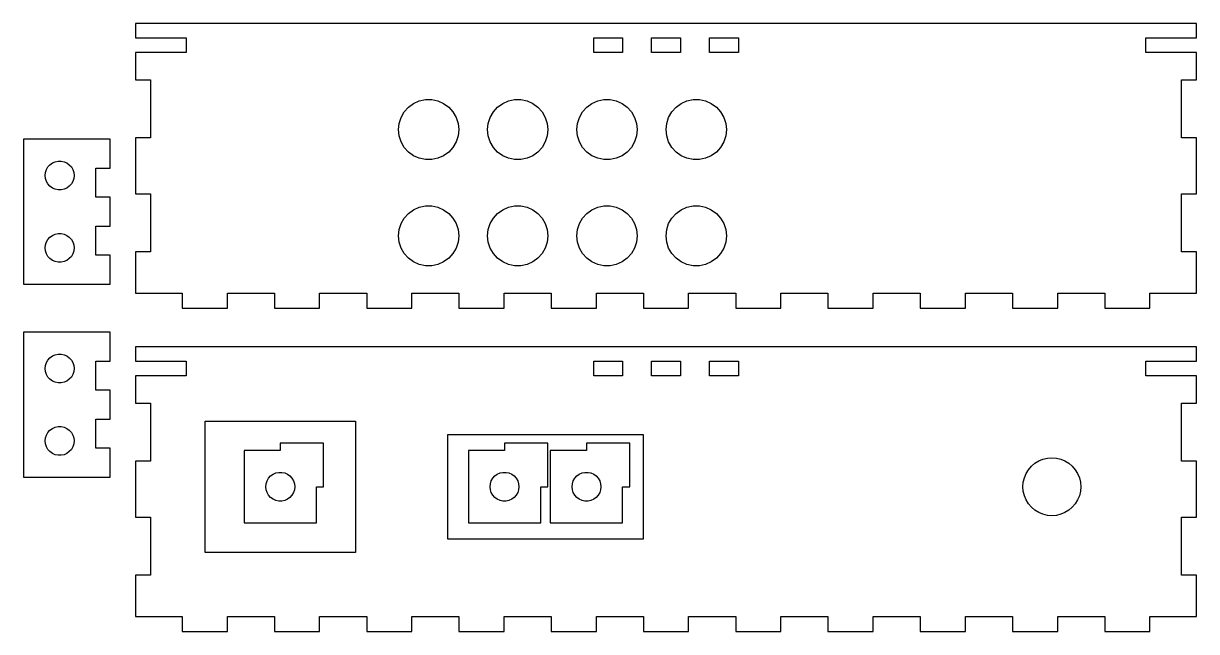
# Model space of a CAD drawing. Header units: metres. Extents: x -140 to 392, y -245 to 111.
# Drawn here: x 136.5 to 379.8, y -244.8 to -118.8 of the extents above; entities that cross this region are included whole.
import ezdxf

# ---------------------------------------------------------------- set-up
doc = ezdxf.new("R2010")
doc.units = ezdxf.units.M

msp = doc.modelspace()

# ---------------------------------------------------------------- linework, layer by layer
for p, q in [((379.75, -118.75), (159.75, -118.75)), ((159.75, -118.75), (159.75, -121.75)), ((379.75, -121.75), (379.75, -118.75)), ((159.75, -121.75), (170.25, -121.75)), ((170.25, -121.75), (170.25, -124.75)), ((254.75, -124.75), (254.75, -121.75)), ((254.75, -121.75), (260.75, -121.75)), ((260.75, -121.75), (260.75, -124.75)), ((266.75, -124.75), (266.75, -121.75)), ((266.75, -121.75), (272.75, -121.75)), ((272.75, -121.75), (272.75, -124.75)), ((278.75, -124.75), (278.75, -121.75)), ((278.75, -121.75), (284.75, -121.75)), ((284.75, -121.75), (284.75, -124.75)), ((369.25, -124.75), (369.25, -121.75)), ((369.25, -121.75), (379.75, -121.75)), ((170.25, -124.75), (159.75, -124.75)), ((159.75, -124.75), (159.75, -130.45)), ((260.75, -124.75), (254.75, -124.75)), ((272.75, -124.75), (266.75, -124.75)), ((284.75, -124.75), (278.75, -124.75)), ((379.75, -124.75), (369.25, -124.75)), ((379.75, -130.45), (379.75, -124.75)), ((159.75, -130.45), (162.85, -130.45)), ((162.85, -130.45), (162.85, -142.45)), ((376.65, -142.45), (376.65, -130.45)), ((376.65, -130.45), (379.75, -130.45)), ((215.444, -137.076), (216.318, -136.105)), ((216.318, -136.105), (217.375, -135.337)), ((217.375, -135.337), (218.569, -134.806)), ((218.569, -134.806), (219.847, -134.534)), ((219.847, -134.534), (221.153, -134.534)), ((221.153, -134.534), (222.431, -134.806)), ((222.431, -134.806), (223.625, -135.337)), ((223.625, -135.337), (224.682, -136.105)), ((224.682, -136.105), (225.556, -137.076)), ((233.944, -137.076), (234.818, -136.105)), ((234.818, -136.105), (235.875, -135.337)), ((235.875, -135.337), (237.069, -134.806)), ((237.069, -134.806), (238.347, -134.534)), ((238.347, -134.534), (239.653, -134.534)), ((239.653, -134.534), (240.931, -134.806)), ((240.931, -134.806), (242.125, -135.337)), ((242.125, -135.337), (243.182, -136.105)), ((243.182, -136.105), (244.056, -137.076)), ((252.444, -137.076), (253.318, -136.105)), ((253.318, -136.105), (254.375, -135.337)), ((254.375, -135.337), (255.569, -134.806)), ((255.569, -134.806), (256.847, -134.534)), ((256.847, -134.534), (258.153, -134.534)), ((258.153, -134.534), (259.431, -134.806)), ((259.431, -134.806), (260.625, -135.337)), ((260.625, -135.337), (261.682, -136.105)), ((261.682, -136.105), (262.556, -137.076)), ((270.944, -137.076), (271.818, -136.105)), ((271.818, -136.105), (272.875, -135.337)), ((272.875, -135.337), (274.069, -134.806)), ((274.069, -134.806), (275.347, -134.534)), ((275.347, -134.534), (276.653, -134.534)), ((276.653, -134.534), (277.931, -134.806)), ((277.931, -134.806), (279.125, -135.337)), ((279.125, -135.337), (280.182, -136.105)), ((280.182, -136.105), (281.056, -137.076)), ((214.387, -139.451), (214.79, -138.208)), ((214.79, -138.208), (215.444, -137.076)), ((225.556, -137.076), (226.21, -138.208)), ((226.21, -138.208), (226.613, -139.451)), ((232.887, -139.451), (233.29, -138.208)), ((233.29, -138.208), (233.944, -137.076)), ((244.056, -137.076), (244.71, -138.208)), ((244.71, -138.208), (245.113, -139.451)), ((251.387, -139.451), (251.79, -138.208)), ((251.79, -138.208), (252.444, -137.076)), ((262.556, -137.076), (263.21, -138.208)), ((263.21, -138.208), (263.613, -139.451)), ((269.887, -139.451), (270.29, -138.208)), ((270.29, -138.208), (270.944, -137.076)), ((281.056, -137.076), (281.71, -138.208)), ((281.71, -138.208), (282.113, -139.451)), ((214.25, -140.75), (214.387, -139.451)), ((214.387, -142.049), (214.25, -140.75)), ((226.613, -139.451), (226.75, -140.75)), ((226.75, -140.75), (226.613, -142.049)), ((232.75, -140.75), (232.887, -139.451)), ((232.887, -142.049), (232.75, -140.75)), ((245.113, -139.451), (245.25, -140.75)), ((245.25, -140.75), (245.113, -142.049)), ((251.25, -140.75), (251.387, -139.451)), ((251.387, -142.049), (251.25, -140.75)), ((263.613, -139.451), (263.75, -140.75)), ((263.75, -140.75), (263.613, -142.049)), ((269.75, -140.75), (269.887, -139.451)), ((269.887, -142.049), (269.75, -140.75)), ((282.113, -139.451), (282.25, -140.75)), ((282.25, -140.75), (282.113, -142.049)), ((154.5, -142.75), (136.5, -142.75)), ((136.5, -142.75), (136.5, -172.75)), ((154.5, -148.75), (154.5, -142.75)), ((162.85, -142.45), (159.75, -142.45)), ((159.75, -142.45), (159.75, -154.05)), ((214.79, -143.292), (214.387, -142.049)), ((215.444, -144.424), (214.79, -143.292)), ((226.21, -143.292), (225.556, -144.424)), ((226.613, -142.049), (226.21, -143.292)), ((233.29, -143.292), (232.887, -142.049)), ((233.944, -144.424), (233.29, -143.292)), ((244.71, -143.292), (244.056, -144.424)), ((245.113, -142.049), (244.71, -143.292)), ((251.79, -143.292), (251.387, -142.049)), ((252.444, -144.424), (251.79, -143.292)), ((263.21, -143.292), (262.556, -144.424)), ((263.613, -142.049), (263.21, -143.292)), ((270.29, -143.292), (269.887, -142.049)), ((270.944, -144.424), (270.29, -143.292)), ((281.71, -143.292), (281.056, -144.424)), ((282.113, -142.049), (281.71, -143.292)), ((379.75, -142.45), (376.65, -142.45)), ((379.75, -154.05), (379.75, -142.45)), ((216.318, -145.395), (215.444, -144.424)), ((217.375, -146.163), (216.318, -145.395)), ((224.682, -145.395), (223.625, -146.163)), ((225.556, -144.424), (224.682, -145.395)), ((234.818, -145.395), (233.944, -144.424)), ((235.875, -146.163), (234.818, -145.395)), ((243.182, -145.395), (242.125, -146.163)), ((244.056, -144.424), (243.182, -145.395)), ((253.318, -145.395), (252.444, -144.424)), ((254.375, -146.163), (253.318, -145.395)), ((261.682, -145.395), (260.625, -146.163)), ((262.556, -144.424), (261.682, -145.395)), ((271.818, -145.395), (270.944, -144.424)), ((272.875, -146.163), (271.818, -145.395)), ((280.182, -145.395), (279.125, -146.163)), ((281.056, -144.424), (280.182, -145.395)), ((141.573, -148.487), (141.993, -148.021)), ((141.993, -148.021), (142.5, -147.652)), ((142.5, -147.652), (143.073, -147.397)), ((143.073, -147.397), (143.686, -147.266)), ((143.686, -147.266), (144.314, -147.266)), ((144.314, -147.266), (144.927, -147.397)), ((144.927, -147.397), (145.5, -147.652)), ((145.5, -147.652), (146.007, -148.021)), ((146.007, -148.021), (146.427, -148.487)), ((218.569, -146.694), (217.375, -146.163)), ((219.847, -146.966), (218.569, -146.694)), ((221.153, -146.966), (219.847, -146.966)), ((222.431, -146.694), (221.153, -146.966)), ((223.625, -146.163), (222.431, -146.694)), ((237.069, -146.694), (235.875, -146.163)), ((238.347, -146.966), (237.069, -146.694)), ((239.653, -146.966), (238.347, -146.966)), ((240.931, -146.694), (239.653, -146.966)), ((242.125, -146.163), (240.931, -146.694)), ((255.569, -146.694), (254.375, -146.163)), ((256.847, -146.966), (255.569, -146.694)), ((258.153, -146.966), (256.847, -146.966)), ((259.431, -146.694), (258.153, -146.966)), ((260.625, -146.163), (259.431, -146.694)), ((274.069, -146.694), (272.875, -146.163)), ((275.347, -146.966), (274.069, -146.694)), ((276.653, -146.966), (275.347, -146.966)), ((277.931, -146.694), (276.653, -146.966)), ((279.125, -146.163), (277.931, -146.694)), ((141, -150.25), (141.066, -149.626)), ((141.066, -150.874), (141, -150.25)), ((141.066, -149.626), (141.259, -149.03)), ((141.259, -149.03), (141.573, -148.487)), ((146.427, -148.487), (146.741, -149.03)), ((146.741, -149.03), (146.934, -149.626)), ((146.934, -149.626), (147, -150.25)), ((147, -150.25), (146.934, -150.874)), ((151.5, -154.75), (151.5, -148.75)), ((151.5, -148.75), (154.5, -148.75)), ((141.259, -151.47), (141.066, -150.874)), ((141.573, -152.013), (141.259, -151.47)), ((141.993, -152.479), (141.573, -152.013)), ((142.5, -152.848), (141.993, -152.479)), ((143.073, -153.103), (142.5, -152.848)), ((143.686, -153.234), (143.073, -153.103)), ((144.314, -153.234), (143.686, -153.234)), ((144.927, -153.103), (144.314, -153.234)), ((145.5, -152.848), (144.927, -153.103)), ((146.007, -152.479), (145.5, -152.848)), ((146.427, -152.013), (146.007, -152.479)), ((146.741, -151.47), (146.427, -152.013)), ((146.934, -150.874), (146.741, -151.47)), ((154.5, -154.75), (151.5, -154.75)), ((154.5, -160.75), (154.5, -154.75)), ((159.75, -154.05), (162.85, -154.05)), ((162.85, -154.05), (162.85, -166.05)), ((376.65, -166.05), (376.65, -154.05)), ((376.65, -154.05), (379.75, -154.05)), ((215.444, -159.076), (216.318, -158.105)), ((216.318, -158.105), (217.375, -157.337)), ((217.375, -157.337), (218.569, -156.806)), ((218.569, -156.806), (219.847, -156.534)), ((219.847, -156.534), (221.153, -156.534)), ((221.153, -156.534), (222.431, -156.806)), ((222.431, -156.806), (223.625, -157.337)), ((223.625, -157.337), (224.682, -158.105)), ((224.682, -158.105), (225.556, -159.076)), ((233.944, -159.076), (234.818, -158.105)), ((234.818, -158.105), (235.875, -157.337)), ((235.875, -157.337), (237.069, -156.806)), ((237.069, -156.806), (238.347, -156.534)), ((238.347, -156.534), (239.653, -156.534)), ((239.653, -156.534), (240.931, -156.806)), ((240.931, -156.806), (242.125, -157.337)), ((242.125, -157.337), (243.182, -158.105)), ((243.182, -158.105), (244.056, -159.076)), ((252.444, -159.076), (253.318, -158.105)), ((253.318, -158.105), (254.375, -157.337)), ((254.375, -157.337), (255.569, -156.806)), ((255.569, -156.806), (256.847, -156.534)), ((256.847, -156.534), (258.153, -156.534)), ((258.153, -156.534), (259.431, -156.806)), ((259.431, -156.806), (260.625, -157.337)), ((260.625, -157.337), (261.682, -158.105)), ((261.682, -158.105), (262.556, -159.076)), ((270.944, -159.076), (271.818, -158.105)), ((271.818, -158.105), (272.875, -157.337)), ((272.875, -157.337), (274.069, -156.806)), ((274.069, -156.806), (275.347, -156.534)), ((275.347, -156.534), (276.653, -156.534)), ((276.653, -156.534), (277.931, -156.806)), ((277.931, -156.806), (279.125, -157.337)), ((279.125, -157.337), (280.182, -158.105)), ((280.182, -158.105), (281.056, -159.076)), ((214.387, -161.451), (214.79, -160.208)), ((214.79, -160.208), (215.444, -159.076)), ((225.556, -159.076), (226.21, -160.208)), ((226.21, -160.208), (226.613, -161.451)), ((232.887, -161.451), (233.29, -160.208)), ((233.29, -160.208), (233.944, -159.076)), ((244.056, -159.076), (244.71, -160.208)), ((244.71, -160.208), (245.113, -161.451)), ((251.387, -161.451), (251.79, -160.208)), ((251.79, -160.208), (252.444, -159.076)), ((262.556, -159.076), (263.21, -160.208)), ((263.21, -160.208), (263.613, -161.451)), ((269.887, -161.451), (270.29, -160.208)), ((270.29, -160.208), (270.944, -159.076)), ((281.056, -159.076), (281.71, -160.208)), ((281.71, -160.208), (282.113, -161.451)), ((141.993, -163.021), (142.5, -162.652)), ((142.5, -162.652), (143.073, -162.397)), ((143.073, -162.397), (143.686, -162.266)), ((143.686, -162.266), (144.314, -162.266)), ((144.314, -162.266), (144.927, -162.397)), ((144.927, -162.397), (145.5, -162.652)), ((145.5, -162.652), (146.007, -163.021)), ((151.5, -166.75), (151.5, -160.75)), ((151.5, -160.75), (154.5, -160.75)), ((214.25, -162.75), (214.387, -161.451)), ((214.387, -164.049), (214.25, -162.75)), ((226.613, -161.451), (226.75, -162.75)), ((226.75, -162.75), (226.613, -164.049)), ((232.75, -162.75), (232.887, -161.451)), ((232.887, -164.049), (232.75, -162.75)), ((245.113, -161.451), (245.25, -162.75)), ((245.25, -162.75), (245.113, -164.049)), ((251.25, -162.75), (251.387, -161.451)), ((251.387, -164.049), (251.25, -162.75)), ((263.613, -161.451), (263.75, -162.75)), ((263.75, -162.75), (263.613, -164.049)), ((269.75, -162.75), (269.887, -161.451)), ((269.887, -164.049), (269.75, -162.75)), ((282.113, -161.451), (282.25, -162.75)), ((282.25, -162.75), (282.113, -164.049)), ((141, -165.25), (141.066, -164.626)), ((141.066, -165.874), (141, -165.25)), ((141.066, -164.626), (141.259, -164.03)), ((141.259, -164.03), (141.573, -163.487)), ((141.573, -163.487), (141.993, -163.021)), ((146.007, -163.021), (146.427, -163.487)), ((146.427, -163.487), (146.741, -164.03)), ((146.741, -164.03), (146.934, -164.626)), ((146.934, -164.626), (147, -165.25)), ((147, -165.25), (146.934, -165.874)), ((214.79, -165.292), (214.387, -164.049)), ((215.444, -166.424), (214.79, -165.292)), ((226.21, -165.292), (225.556, -166.424)), ((226.613, -164.049), (226.21, -165.292)), ((233.29, -165.292), (232.887, -164.049)), ((233.944, -166.424), (233.29, -165.292)), ((244.71, -165.292), (244.056, -166.424)), ((245.113, -164.049), (244.71, -165.292)), ((251.79, -165.292), (251.387, -164.049)), ((252.444, -166.424), (251.79, -165.292)), ((263.21, -165.292), (262.556, -166.424)), ((263.613, -164.049), (263.21, -165.292)), ((270.29, -165.292), (269.887, -164.049)), ((270.944, -166.424), (270.29, -165.292)), ((281.71, -165.292), (281.056, -166.424)), ((282.113, -164.049), (281.71, -165.292)), ((141.259, -166.47), (141.066, -165.874)), ((141.573, -167.013), (141.259, -166.47)), ((141.993, -167.479), (141.573, -167.013)), ((142.5, -167.848), (141.993, -167.479)), ((146.007, -167.479), (145.5, -167.848)), ((146.427, -167.013), (146.007, -167.479)), ((146.741, -166.47), (146.427, -167.013)), ((146.934, -165.874), (146.741, -166.47)), ((154.5, -166.75), (151.5, -166.75)), ((154.5, -172.75), (154.5, -166.75)), ((162.85, -166.05), (159.75, -166.05)), ((159.75, -166.05), (159.75, -174.65)), ((216.318, -167.395), (215.444, -166.424)), ((217.375, -168.163), (216.318, -167.395)), ((224.682, -167.395), (223.625, -168.163)), ((225.556, -166.424), (224.682, -167.395)), ((234.818, -167.395), (233.944, -166.424)), ((235.875, -168.163), (234.818, -167.395)), ((243.182, -167.395), (242.125, -168.163)), ((244.056, -166.424), (243.182, -167.395)), ((253.318, -167.395), (252.444, -166.424)), ((254.375, -168.163), (253.318, -167.395)), ((261.682, -167.395), (260.625, -168.163)), ((262.556, -166.424), (261.682, -167.395)), ((271.818, -167.395), (270.944, -166.424)), ((272.875, -168.163), (271.818, -167.395)), ((280.182, -167.395), (279.125, -168.163)), ((281.056, -166.424), (280.182, -167.395)), ((379.75, -166.05), (376.65, -166.05)), ((379.75, -174.65), (379.75, -166.05)), ((143.073, -168.103), (142.5, -167.848)), ((143.686, -168.234), (143.073, -168.103)), ((144.314, -168.234), (143.686, -168.234)), ((144.927, -168.103), (144.314, -168.234)), ((145.5, -167.848), (144.927, -168.103)), ((218.569, -168.694), (217.375, -168.163)), ((219.847, -168.966), (218.569, -168.694)), ((221.153, -168.966), (219.847, -168.966)), ((222.431, -168.694), (221.153, -168.966)), ((223.625, -168.163), (222.431, -168.694)), ((237.069, -168.694), (235.875, -168.163)), ((238.347, -168.966), (237.069, -168.694)), ((239.653, -168.966), (238.347, -168.966)), ((240.931, -168.694), (239.653, -168.966)), ((242.125, -168.163), (240.931, -168.694)), ((255.569, -168.694), (254.375, -168.163)), ((256.847, -168.966), (255.569, -168.694)), ((258.153, -168.966), (256.847, -168.966)), ((259.431, -168.694), (258.153, -168.966)), ((260.625, -168.163), (259.431, -168.694)), ((274.069, -168.694), (272.875, -168.163)), ((275.347, -168.966), (274.069, -168.694)), ((276.653, -168.966), (275.347, -168.966)), ((277.931, -168.694), (276.653, -168.966)), ((279.125, -168.163), (277.931, -168.694)), ((136.5, -172.75), (154.5, -172.75)), ((159.75, -174.65), (169.415, -174.65)), ((169.415, -174.65), (169.415, -177.75)), ((178.78, -174.65), (188.546, -174.65)), ((178.78, -177.75), (178.78, -174.65)), ((188.546, -174.65), (188.546, -177.75)), ((197.911, -177.75), (197.911, -174.65)), ((197.911, -174.65), (207.676, -174.65)), ((207.676, -174.65), (207.676, -177.75)), ((217.041, -177.75), (217.041, -174.65)), ((217.041, -174.65), (226.807, -174.65)), ((226.807, -174.65), (226.807, -177.75)), ((236.172, -177.75), (236.172, -174.65)), ((236.172, -174.65), (245.937, -174.65)), ((245.937, -174.65), (245.937, -177.75)), ((255.302, -177.75), (255.302, -174.65)), ((255.302, -174.65), (265.067, -174.65)), ((265.067, -174.65), (265.067, -177.75)), ((274.433, -177.75), (274.433, -174.65)), ((274.433, -174.65), (284.198, -174.65)), ((284.198, -174.65), (284.198, -177.75)), ((293.563, -177.75), (293.563, -174.65)), ((293.563, -174.65), (303.328, -174.65)), ((303.328, -174.65), (303.328, -177.75)), ((312.693, -177.75), (312.693, -174.65)), ((312.693, -174.65), (322.459, -174.65)), ((322.459, -174.65), (322.459, -177.75)), ((331.824, -177.75), (331.824, -174.65)), ((331.824, -174.65), (341.589, -174.65)), ((341.589, -174.65), (341.589, -177.75)), ((350.954, -177.75), (350.954, -174.65)), ((350.954, -174.65), (360.72, -174.65)), ((360.72, -174.65), (360.72, -177.75)), ((370.085, -177.75), (370.085, -174.65)), ((370.085, -174.65), (379.75, -174.65)), ((169.415, -177.75), (178.78, -177.75)), ((188.546, -177.75), (197.911, -177.75)), ((207.676, -177.75), (217.041, -177.75)), ((226.807, -177.75), (236.172, -177.75)), ((245.937, -177.75), (255.302, -177.75)), ((265.067, -177.75), (274.433, -177.75)), ((284.198, -177.75), (293.563, -177.75)), ((303.328, -177.75), (312.693, -177.75)), ((322.459, -177.75), (331.824, -177.75)), ((341.589, -177.75), (350.954, -177.75)), ((360.72, -177.75), (370.085, -177.75)), ((154.5, -182.75), (136.5, -182.75)), ((136.5, -182.75), (136.5, -212.75)), ((154.5, -188.75), (154.5, -182.75)), ((143.073, -187.397), (143.686, -187.266)), ((143.686, -187.266), (144.314, -187.266)), ((144.314, -187.266), (144.927, -187.397)), ((379.75, -185.75), (159.75, -185.75)), ((159.75, -185.75), (159.75, -188.75)), ((379.75, -188.75), (379.75, -185.75)), ((141, -190.25), (141.066, -189.626)), ((141.066, -189.626), (141.259, -189.03)), ((141.259, -189.03), (141.573, -188.487)), ((141.573, -188.487), (141.993, -188.021)), ((141.993, -188.021), (142.5, -187.652)), ((142.5, -187.652), (143.073, -187.397)), ((144.927, -187.397), (145.5, -187.652)), ((145.5, -187.652), (146.007, -188.021)), ((146.007, -188.021), (146.427, -188.487)), ((146.427, -188.487), (146.741, -189.03)), ((146.741, -189.03), (146.934, -189.626)), ((146.934, -189.626), (147, -190.25)), ((151.5, -194.75), (151.5, -188.75)), ((151.5, -188.75), (154.5, -188.75)), ((159.75, -188.75), (170.25, -188.75)), ((170.25, -188.75), (170.25, -191.75)), ((254.75, -191.75), (254.75, -188.75)), ((254.75, -188.75), (260.75, -188.75)), ((260.75, -188.75), (260.75, -191.75)), ((266.75, -191.75), (266.75, -188.75)), ((266.75, -188.75), (272.75, -188.75)), ((272.75, -188.75), (272.75, -191.75)), ((278.75, -191.75), (278.75, -188.75)), ((278.75, -188.75), (284.75, -188.75)), ((284.75, -188.75), (284.75, -191.75)), ((369.25, -191.75), (369.25, -188.75)), ((369.25, -188.75), (379.75, -188.75)), ((141.066, -190.874), (141, -190.25)), ((141.259, -191.47), (141.066, -190.874)), ((141.573, -192.013), (141.259, -191.47)), ((141.993, -192.479), (141.573, -192.013)), ((146.427, -192.013), (146.007, -192.479)), ((146.741, -191.47), (146.427, -192.013)), ((146.934, -190.874), (146.741, -191.47)), ((147, -190.25), (146.934, -190.874)), ((170.25, -191.75), (159.75, -191.75)), ((159.75, -191.75), (159.75, -197.45)), ((260.75, -191.75), (254.75, -191.75)), ((272.75, -191.75), (266.75, -191.75)), ((284.75, -191.75), (278.75, -191.75)), ((379.75, -191.75), (369.25, -191.75)), ((379.75, -197.45), (379.75, -191.75)), ((142.5, -192.848), (141.993, -192.479)), ((143.073, -193.103), (142.5, -192.848)), ((143.686, -193.234), (143.073, -193.103)), ((144.314, -193.234), (143.686, -193.234)), ((144.927, -193.103), (144.314, -193.234)), ((145.5, -192.848), (144.927, -193.103)), ((146.007, -192.479), (145.5, -192.848)), ((154.5, -194.75), (151.5, -194.75)), ((154.5, -200.75), (154.5, -194.75)), ((159.75, -197.45), (162.85, -197.45)), ((162.85, -197.45), (162.85, -209.45)), ((376.65, -209.45), (376.65, -197.45)), ((376.65, -197.45), (379.75, -197.45)), ((151.5, -206.75), (151.5, -200.75)), ((151.5, -200.75), (154.5, -200.75)), ((174.15, -228.35), (174.15, -201.15)), ((174.15, -201.15), (205.35, -201.15)), ((205.35, -201.15), (205.35, -228.35)), ((141.066, -204.626), (141.259, -204.03)), ((141.259, -204.03), (141.573, -203.487)), ((141.573, -203.487), (141.993, -203.021)), ((141.993, -203.021), (142.5, -202.652)), ((142.5, -202.652), (143.073, -202.397)), ((143.073, -202.397), (143.686, -202.266)), ((143.686, -202.266), (144.314, -202.266)), ((144.314, -202.266), (144.927, -202.397)), ((144.927, -202.397), (145.5, -202.652)), ((145.5, -202.652), (146.007, -203.021)), ((146.007, -203.021), (146.427, -203.487)), ((146.427, -203.487), (146.741, -204.03)), ((146.741, -204.03), (146.934, -204.626)), ((224.5, -225.6), (224.5, -203.9)), ((224.5, -203.9), (265, -203.9)), ((265, -203.9), (265, -225.6)), ((141, -205.25), (141.066, -204.626)), ((141.066, -205.874), (141, -205.25)), ((141.259, -206.47), (141.066, -205.874)), ((141.573, -207.013), (141.259, -206.47)), ((146.741, -206.47), (146.427, -207.013)), ((146.934, -205.874), (146.741, -206.47)), ((146.934, -204.626), (147, -205.25)), ((147, -205.25), (146.934, -205.874)), ((154.5, -206.75), (151.5, -206.75)), ((154.5, -212.75), (154.5, -206.75)), ((198.75, -205.75), (189.75, -205.75)), ((189.75, -205.75), (189.75, -207.25)), ((198.75, -214.75), (198.75, -205.75)), ((245.25, -205.75), (236.25, -205.75)), ((236.25, -205.75), (236.25, -207.25)), ((245.25, -214.75), (245.25, -205.75)), ((262.25, -205.75), (253.25, -205.75)), ((253.25, -205.75), (253.25, -207.25)), ((262.25, -214.75), (262.25, -205.75)), ((141.993, -207.479), (141.573, -207.013)), ((142.5, -207.848), (141.993, -207.479)), ((143.073, -208.103), (142.5, -207.848)), ((143.686, -208.234), (143.073, -208.103)), ((144.314, -208.234), (143.686, -208.234)), ((144.927, -208.103), (144.314, -208.234)), ((145.5, -207.848), (144.927, -208.103)), ((146.007, -207.479), (145.5, -207.848)), ((146.427, -207.013), (146.007, -207.479)), ((189.75, -207.25), (182.25, -207.25)), ((182.25, -207.25), (182.25, -222.25)), ((236.25, -207.25), (228.75, -207.25)), ((228.75, -207.25), (228.75, -222.25)), ((253.25, -207.25), (245.75, -207.25)), ((245.75, -207.25), (245.75, -222.25)), ((347.026, -209.404), (347.896, -209.044)), ((347.896, -209.044), (348.811, -208.824)), ((348.811, -208.824), (349.75, -208.75)), ((349.75, -208.75), (350.689, -208.824)), ((350.689, -208.824), (351.604, -209.044)), ((351.604, -209.044), (352.474, -209.404)), ((162.85, -209.45), (159.75, -209.45)), ((159.75, -209.45), (159.75, -221.05)), ((344.404, -212.026), (344.896, -211.223)), ((344.896, -211.223), (345.507, -210.507)), ((345.507, -210.507), (346.223, -209.896)), ((346.223, -209.896), (347.026, -209.404)), ((352.474, -209.404), (353.277, -209.896)), ((353.277, -209.896), (353.993, -210.507)), ((353.993, -210.507), (354.604, -211.223)), ((354.604, -211.223), (355.096, -212.026)), ((379.75, -209.45), (376.65, -209.45)), ((379.75, -221.05), (379.75, -209.45)), ((136.5, -212.75), (154.5, -212.75)), ((186.816, -214.126), (187.009, -213.53)), ((187.009, -213.53), (187.323, -212.987)), ((187.323, -212.987), (187.743, -212.521)), ((187.743, -212.521), (188.25, -212.152)), ((188.25, -212.152), (188.823, -211.897)), ((188.823, -211.897), (189.436, -211.766)), ((189.436, -211.766), (190.064, -211.766)), ((190.064, -211.766), (190.677, -211.897)), ((190.677, -211.897), (191.25, -212.152)), ((191.25, -212.152), (191.757, -212.521)), ((191.757, -212.521), (192.177, -212.987)), ((192.177, -212.987), (192.491, -213.53)), ((192.491, -213.53), (192.684, -214.126)), ((233.316, -214.126), (233.509, -213.53)), ((233.509, -213.53), (233.823, -212.987)), ((233.823, -212.987), (234.243, -212.521)), ((234.243, -212.521), (234.75, -212.152)), ((234.75, -212.152), (235.323, -211.897)), ((235.323, -211.897), (235.936, -211.766)), ((235.936, -211.766), (236.564, -211.766)), ((236.564, -211.766), (237.177, -211.897)), ((237.177, -211.897), (237.75, -212.152)), ((237.75, -212.152), (238.257, -212.521)), ((238.257, -212.521), (238.677, -212.987)), ((238.677, -212.987), (238.991, -213.53)), ((238.991, -213.53), (239.184, -214.126)), ((250.316, -214.126), (250.509, -213.53)), ((250.509, -213.53), (250.823, -212.987)), ((250.823, -212.987), (251.243, -212.521)), ((251.243, -212.521), (251.75, -212.152)), ((251.75, -212.152), (252.323, -211.897)), ((252.323, -211.897), (252.936, -211.766)), ((252.936, -211.766), (253.564, -211.766)), ((253.564, -211.766), (254.177, -211.897)), ((254.177, -211.897), (254.75, -212.152)), ((254.75, -212.152), (255.257, -212.521)), ((255.257, -212.521), (255.677, -212.987)), ((255.677, -212.987), (255.991, -213.53)), ((255.991, -213.53), (256.184, -214.126)), ((343.75, -214.75), (343.824, -213.811)), ((343.824, -213.811), (344.044, -212.896)), ((344.044, -212.896), (344.404, -212.026)), ((355.096, -212.026), (355.456, -212.896)), ((355.456, -212.896), (355.676, -213.811)), ((355.676, -213.811), (355.75, -214.75)), ((186.75, -214.75), (186.816, -214.126)), ((186.816, -215.374), (186.75, -214.75)), ((187.009, -215.97), (186.816, -215.374)), ((187.323, -216.513), (187.009, -215.97)), ((192.491, -215.97), (192.177, -216.513)), ((192.684, -215.374), (192.491, -215.97)), ((192.684, -214.126), (192.75, -214.75)), ((192.75, -214.75), (192.684, -215.374)), ((197.25, -214.75), (198.75, -214.75)), ((197.25, -222.25), (197.25, -214.75)), ((233.25, -214.75), (233.316, -214.126)), ((233.316, -215.374), (233.25, -214.75)), ((233.509, -215.97), (233.316, -215.374)), ((233.823, -216.513), (233.509, -215.97)), ((238.991, -215.97), (238.677, -216.513)), ((239.184, -215.374), (238.991, -215.97)), ((239.184, -214.126), (239.25, -214.75)), ((239.25, -214.75), (239.184, -215.374)), ((243.75, -214.75), (245.25, -214.75)), ((243.75, -222.25), (243.75, -214.75)), ((250.25, -214.75), (250.316, -214.126)), ((250.316, -215.374), (250.25, -214.75)), ((250.509, -215.97), (250.316, -215.374)), ((250.823, -216.513), (250.509, -215.97)), ((255.991, -215.97), (255.677, -216.513)), ((256.184, -215.374), (255.991, -215.97)), ((256.184, -214.126), (256.25, -214.75)), ((256.25, -214.75), (256.184, -215.374)), ((260.75, -214.75), (262.25, -214.75)), ((260.75, -222.25), (260.75, -214.75)), ((343.824, -215.689), (343.75, -214.75)), ((344.044, -216.604), (343.824, -215.689)), ((355.676, -215.689), (355.456, -216.604)), ((355.75, -214.75), (355.676, -215.689)), ((187.743, -216.979), (187.323, -216.513)), ((188.25, -217.348), (187.743, -216.979)), ((188.823, -217.603), (188.25, -217.348)), ((189.436, -217.734), (188.823, -217.603)), ((190.064, -217.734), (189.436, -217.734)), ((190.677, -217.603), (190.064, -217.734)), ((191.25, -217.348), (190.677, -217.603)), ((191.757, -216.979), (191.25, -217.348)), ((192.177, -216.513), (191.757, -216.979)), ((234.243, -216.979), (233.823, -216.513)), ((234.75, -217.348), (234.243, -216.979)), ((235.323, -217.603), (234.75, -217.348)), ((235.936, -217.734), (235.323, -217.603)), ((236.564, -217.734), (235.936, -217.734)), ((237.177, -217.603), (236.564, -217.734)), ((237.75, -217.348), (237.177, -217.603)), ((238.257, -216.979), (237.75, -217.348)), ((238.677, -216.513), (238.257, -216.979)), ((251.243, -216.979), (250.823, -216.513)), ((251.75, -217.348), (251.243, -216.979)), ((252.323, -217.603), (251.75, -217.348)), ((252.936, -217.734), (252.323, -217.603)), ((253.564, -217.734), (252.936, -217.734)), ((254.177, -217.603), (253.564, -217.734)), ((254.75, -217.348), (254.177, -217.603)), ((255.257, -216.979), (254.75, -217.348)), ((255.677, -216.513), (255.257, -216.979)), ((344.404, -217.474), (344.044, -216.604)), ((344.896, -218.277), (344.404, -217.474)), ((345.507, -218.993), (344.896, -218.277)), ((354.604, -218.277), (353.993, -218.993)), ((355.096, -217.474), (354.604, -218.277)), ((355.456, -216.604), (355.096, -217.474)), ((159.75, -221.05), (162.85, -221.05)), ((162.85, -221.05), (162.85, -233.05)), ((346.223, -219.604), (345.507, -218.993)), ((347.026, -220.096), (346.223, -219.604)), ((347.896, -220.456), (347.026, -220.096)), ((348.811, -220.676), (347.896, -220.456)), ((349.75, -220.75), (348.811, -220.676)), ((350.689, -220.676), (349.75, -220.75)), ((351.604, -220.456), (350.689, -220.676)), ((352.474, -220.096), (351.604, -220.456)), ((353.277, -219.604), (352.474, -220.096)), ((353.993, -218.993), (353.277, -219.604)), ((376.65, -233.05), (376.65, -221.05)), ((376.65, -221.05), (379.75, -221.05)), ((182.25, -222.25), (197.25, -222.25)), ((228.75, -222.25), (243.75, -222.25)), ((245.75, -222.25), (260.75, -222.25)), ((265, -225.6), (224.5, -225.6)), ((205.35, -228.35), (174.15, -228.35)), ((162.85, -233.05), (159.75, -233.05)), ((159.75, -233.05), (159.75, -241.65)), ((379.75, -233.05), (376.65, -233.05)), ((379.75, -241.65), (379.75, -233.05)), ((159.75, -241.65), (169.415, -241.65)), ((169.415, -241.65), (169.415, -244.75)), ((178.78, -241.65), (188.546, -241.65)), ((178.78, -244.75), (178.78, -241.65)), ((188.546, -241.65), (188.546, -244.75)), ((197.911, -244.75), (197.911, -241.65)), ((197.911, -241.65), (207.676, -241.65)), ((207.676, -241.65), (207.676, -244.75)), ((217.041, -244.75), (217.041, -241.65)), ((217.041, -241.65), (226.807, -241.65)), ((226.807, -241.65), (226.807, -244.75)), ((236.172, -244.75), (236.172, -241.65)), ((236.172, -241.65), (245.937, -241.65)), ((245.937, -241.65), (245.937, -244.75)), ((255.302, -244.75), (255.302, -241.65)), ((255.302, -241.65), (265.067, -241.65)), ((265.067, -241.65), (265.067, -244.75)), ((274.433, -244.75), (274.433, -241.65)), ((274.433, -241.65), (284.198, -241.65)), ((284.198, -241.65), (284.198, -244.75)), ((293.563, -244.75), (293.563, -241.65)), ((293.563, -241.65), (303.328, -241.65)), ((303.328, -241.65), (303.328, -244.75)), ((312.693, -244.75), (312.693, -241.65)), ((312.693, -241.65), (322.459, -241.65)), ((322.459, -241.65), (322.459, -244.75)), ((331.824, -244.75), (331.824, -241.65)), ((331.824, -241.65), (341.589, -241.65)), ((341.589, -241.65), (341.589, -244.75)), ((350.954, -244.75), (350.954, -241.65)), ((350.954, -241.65), (360.72, -241.65)), ((360.72, -241.65), (360.72, -244.75)), ((370.085, -244.75), (370.085, -241.65)), ((370.085, -241.65), (379.75, -241.65)), ((169.415, -244.75), (178.78, -244.75)), ((188.546, -244.75), (197.911, -244.75)), ((207.676, -244.75), (217.041, -244.75)), ((226.807, -244.75), (236.172, -244.75)), ((245.937, -244.75), (255.302, -244.75)), ((265.067, -244.75), (274.433, -244.75)), ((284.198, -244.75), (293.563, -244.75)), ((303.328, -244.75), (312.693, -244.75)), ((322.459, -244.75), (331.824, -244.75)), ((341.589, -244.75), (350.954, -244.75)), ((360.72, -244.75), (370.085, -244.75))]:
    msp.add_line(p, q)

doc.saveas('drawing.dxf')
